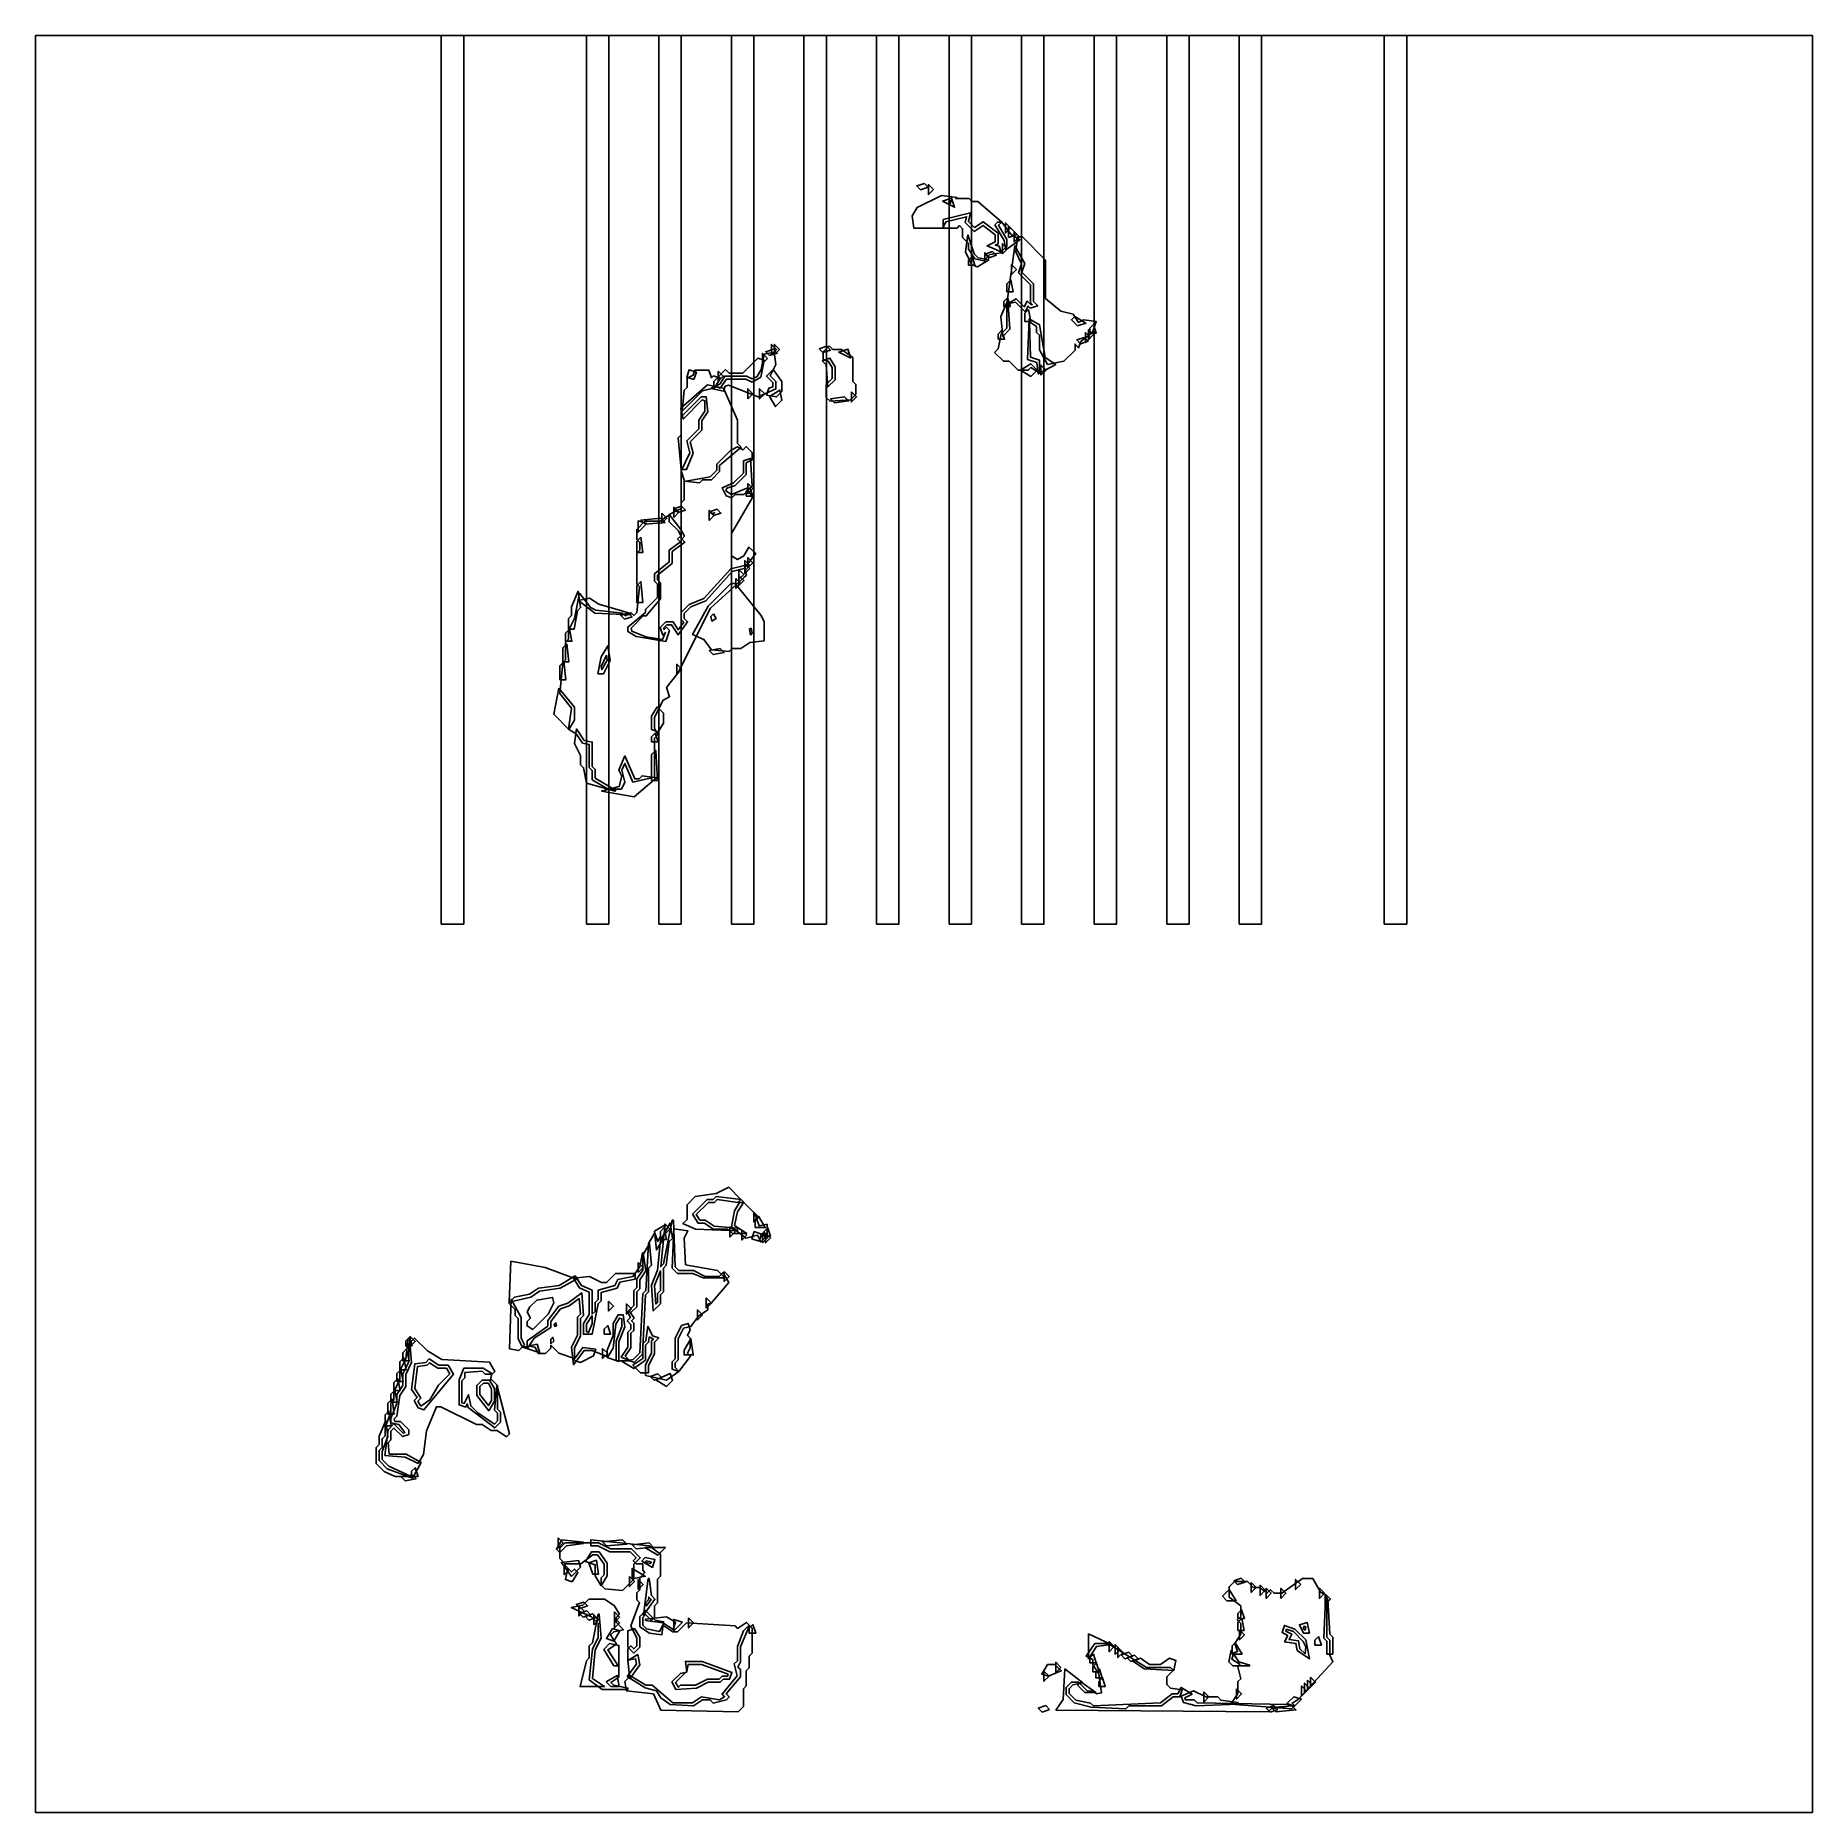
# Model space of a CAD drawing. Header units: millimetres. Extents: x 0 to 283, y 0 to 283.
import ezdxf

# ---------------------------------------------------------------- set-up
doc = ezdxf.new("R2010")
doc.units = ezdxf.units.MM
for name, color, linetype in [('CUT_OUTLINE', 5, 'Continuous'), ('CUT_SLOT', 1, 'Continuous'), ('ENG_D', 3, 'Continuous'), ('ENG_K', 2, 'Continuous'), ('ENG_L', 4, 'Continuous')]:
    doc.layers.add(name, color=color, linetype=linetype)

msp = doc.modelspace()

# ---------------------------------------------------------------- linework, layer by layer
at = {"layer": 'CUT_OUTLINE'}
msp.add_lwpolyline([(0, 0), (282.84, 0), (282.84, 282.84), (0, 282.84), (0, 0)], close=True, dxfattribs=at)
at = {"layer": 'CUT_SLOT'}
for points in [[(64.58, 141.42), (68.15, 141.42), (68.15, 282.84), (64.58, 282.84), (64.58, 141.42)], [(87.68, 141.42), (91.24, 141.42), (91.24, 282.84), (87.68, 282.84), (87.68, 141.42)], [(99.22, 141.42), (102.79, 141.42), (102.79, 282.84), (99.22, 282.84), (99.22, 141.42)], [(110.77, 141.42), (114.34, 141.42), (114.34, 282.84), (110.77, 282.84), (110.77, 141.42)], [(122.32, 141.42), (125.88, 141.42), (125.88, 282.84), (122.32, 282.84), (122.32, 141.42)], [(133.87, 141.42), (137.43, 141.42), (137.43, 282.84), (133.87, 282.84), (133.87, 141.42)], [(145.41, 141.42), (148.98, 141.42), (148.98, 282.84), (145.41, 282.84), (145.41, 141.42)], [(156.96, 141.42), (160.52, 141.42), (160.52, 282.84), (156.96, 282.84), (156.96, 141.42)], [(168.51, 141.42), (172.07, 141.42), (172.07, 282.84), (168.51, 282.84), (168.51, 141.42)], [(180.05, 141.42), (183.62, 141.42), (183.62, 282.84), (180.05, 282.84), (180.05, 141.42)], [(191.6, 141.42), (195.16, 141.42), (195.16, 282.84), (191.6, 282.84), (191.6, 141.42)], [(214.69, 141.42), (218.26, 141.42), (218.26, 282.84), (214.69, 282.84), (214.69, 141.42)]]:
    msp.add_lwpolyline(points, close=True, dxfattribs=at)
at = {"layer": 'ENG_D'}
for points in [[(144.34, 256.49), (145.81, 256.98), (146.3, 255.51), (144.34, 256.49)], [(147.55, 250.69), (147.55, 252.1), (147.08, 252.58), (146.7, 252.2), (144.49, 252.2), (144.49, 253.56), (148.8, 254.64), (148.51, 253.22), (149.47, 252.27), (150.86, 253.2), (153.21, 251.37), (153.21, 249.7), (152.75, 249.47), (153.39, 249.34), (153.76, 248.24), (151.9, 247.97), (150.93, 247), (149.53, 247.28), (148.49, 248.83), (148.49, 249.75), (147.55, 250.69)], [(152.67, 252.71), (153.11, 253.14), (153.8, 253.14), (155.25, 251.2), (156.7, 250.33), (154.46, 248.73), (154.16, 250.23), (152.67, 252.71)], [(153.91, 248.1), (153.91, 249.71), (154.72, 248.9), (153.91, 248.1)], [(158.86, 243.34), (158.86, 240.51), (159.54, 239.84), (158.33, 239.44), (157.99, 239.78), (157.51, 238.84), (155.96, 240.4), (154.58, 240.12), (155.9, 249.39), (157.47, 246.57), (157.01, 245.19), (158.86, 243.34)], [(148.49, 246.31), (148.49, 247.11), (149.07, 247.69), (149.53, 246.31), (148.49, 246.31)], [(154.79, 240.7), (155.1, 236.08), (153.96, 234.94), (153.67, 238.1), (154.79, 240.7)], [(158.07, 239.24), (158.44, 237.35), (157.45, 237.35), (157.45, 238.63), (158.07, 239.24)], [(159.78, 236.79), (160.73, 231.6), (162.38, 230.5), (159.62, 228.97), (159.36, 230.81), (157.91, 231.29), (158.17, 237.76), (159.78, 236.79)], [(165.87, 236.61), (164.89, 237.59), (165.43, 238.12), (167.2, 237.05), (165.87, 236.61)], [(153.21, 234.52), (153.21, 235.33), (153.78, 235.9), (154.24, 234.52), (153.21, 234.52)], [(166.94, 234.79), (167.55, 234.19), (166.34, 233.78), (165.73, 234.39), (166.94, 234.79)], [(167.11, 233.95), (167.11, 235.56), (167.92, 234.76), (167.11, 233.95)], [(168.39, 235.23), (167.58, 234.43), (167.58, 236.04), (168.39, 235.23)], [(167.82, 235.47), (167.82, 236.27), (168.39, 236.85), (168.85, 235.47), (167.82, 235.47)], [(116.53, 231.46), (115.73, 230.65), (115.73, 232.26), (116.53, 231.46)], [(116.84, 231.9), (116.24, 232.51), (117.44, 232.91), (118.05, 232.3), (116.84, 231.9)], [(117.62, 232.07), (117.62, 233.68), (118.42, 232.87), (117.62, 232.07)], [(126.34, 233.44), (126.91, 232.87), (128.3, 232.87), (130.11, 231.58), (130.11, 227.79), (130.58, 227.31), (130.58, 225.71), (129.74, 224.87), (126.48, 224.62), (125.87, 225.23), (125.87, 227.31), (126.81, 228.26), (126.81, 229.98), (126.18, 231.03), (125.39, 231.29), (125.39, 232.5), (126.34, 233.44)], [(104.8, 228.1), (103.65, 228.48), (104.03, 229.64), (105.19, 229.25), (104.8, 228.1)], [(114.09, 227.66), (113.08, 228.16), (109.96, 228.16), (108.99, 226.7), (107.95, 227.05), (107.95, 227.79), (109.84, 229.67), (110.41, 229.1), (112.57, 229.1), (114.96, 231.49), (116, 231.15), (115.47, 228.48), (114.09, 227.66)], [(117.38, 227.59), (116.34, 228.63), (117.41, 229.7), (118.79, 227.76), (118.79, 226.18), (117.93, 225.31), (116.36, 225.62), (116.72, 226.7), (117.38, 226.92), (117.38, 227.59)], [(159.43, 229.57), (158.43, 228.57), (156.76, 229.57), (158.43, 230.58), (159.43, 229.57)], [(105.59, 220.24), (105.59, 221.63), (106.54, 223.05), (106.54, 224.69), (106.13, 224.83), (103.09, 221.79), (102.74, 223.53), (106.94, 227.24), (109.53, 226.72), (111.72, 221.61), (111.72, 217.89), (112.31, 217.3), (108.89, 214.38), (108.89, 213.45), (107.58, 212.13), (106.16, 212.13), (105.68, 211.65), (103.3, 211.91), (102.75, 213.56), (104.17, 216.4), (103.68, 218.33), (105.59, 220.24)], [(113.37, 225), (113.37, 226.61), (114.18, 225.8), (113.37, 225)], [(116.06, 225.8), (115.26, 225), (115.26, 226.61), (116.06, 225.8)], [(114.09, 211.1), (112.76, 209.78), (111.35, 209.78), (110.84, 209.27), (109.91, 209.58), (109.28, 210.84), (111.12, 211.62), (112.67, 213.17), (112.67, 215.13), (113.83, 215.52), (114.09, 211.1)], [(113.71, 210.92), (114.17, 209.54), (113.14, 209.54), (113.14, 210.34), (113.71, 210.92)], [(100.3, 187.88), (99.83, 187.42), (99.43, 188.63), (100.31, 189.5), (101.48, 189.5), (102.3, 188.27), (103.17, 189.48), (102.77, 189.88), (102.77, 191.02), (104.05, 192.3), (106.4, 193.24), (110.65, 197.97), (112.85, 198.51), (113.16, 196.97), (112.76, 196.58), (112.77, 196.57), (107.44, 191.72), (102.26, 181.36), (100.44, 179.09), (100.93, 177.6), (99.88, 177.07), (98.52, 174.36), (98.52, 172.59), (99.05, 171.54), (98.52, 171.02), (98.52, 164.8), (95.08, 164.01), (93.81, 166.99), (93.35, 165.91), (93.82, 164.02), (93.25, 162.87), (91.15, 162.87), (88.62, 164.39), (88.62, 165.84), (88.15, 166.31), (88.15, 169.98), (87.07, 170.2), (86.1, 171.65), (84.83, 172.41), (85.31, 175.77), (83.43, 178.12), (83.92, 183.01), (84.38, 183.47), (84.38, 186.3), (84.85, 186.77), (84.85, 188.15), (85.81, 190.05), (86.61, 194.07), (88.31, 191.81), (89.16, 191.38), (93.45, 190.91), (93.86, 190.5), (94.8, 190.97), (95.22, 190.55), (95.71, 191.03), (96.16, 195.07), (95.7, 195.54), (95.7, 200.44), (96.17, 200.92), (96.17, 202.13), (95.7, 202.61), (95.7, 204.22), (97.01, 205.53), (99.39, 205.53), (100.93, 206.56), (102.73, 204.24), (103.29, 203.13), (102.86, 202.7), (103.36, 202.21), (101.35, 200.7), (101.35, 198.82), (98.99, 196.93), (98.99, 196.2), (99.47, 195.73), (99.47, 193.19), (97.22, 190.45), (96.74, 190.45), (94.79, 188.5), (94.94, 188.03), (97.17, 187.14), (99.79, 186.7), (100.3, 187.88)], [(101.59, 206.14), (101.59, 207.75), (102.39, 206.95), (101.59, 206.14)], [(102.23, 206.91), (101.62, 207.52), (102.83, 207.92), (103.44, 207.31), (102.23, 206.91)], [(107.24, 207.28), (108.05, 206.48), (107.24, 205.67), (107.24, 207.28)], [(107.28, 207.05), (108.49, 207.45), (109.1, 206.84), (107.89, 206.44), (107.28, 207.05)], [(112.9, 197.66), (112.9, 199.27), (113.71, 198.46), (112.9, 197.66)], [(114.18, 198.93), (113.37, 198.13), (113.37, 199.74), (114.18, 198.93)], [(90.86, 184.19), (90.05, 182.41), (90.14, 181.93), (90.97, 183.42), (90.86, 184.19)], [(108.97, 185.28), (109.61, 184.65), (107.87, 184.3), (107.24, 184.94), (108.97, 185.28)], [(112.73, 97.14), (111.71, 95.6), (111.28, 93.45), (113.21, 92.16), (110.92, 92.16), (110.21, 92.87), (107.88, 92.87), (106.47, 93.81), (105.46, 93.81), (104.59, 95.26), (106.91, 97.58), (107.85, 97.58), (108.34, 98.06), (112.3, 97.57), (112.73, 97.14)], [(97.69, 75.7), (97.57, 74.84), (97.11, 74.38), (97.11, 72), (95.23, 70.66), (93.4, 71.77), (95.11, 72.11), (96.17, 73.17), (96.64, 82.6), (97.12, 83.07), (97.58, 90.58), (98.59, 92.25), (99.04, 90.89), (99.4, 91.61), (99.95, 91.07), (99.53, 86.9), (99.96, 87.33), (101.35, 94.29), (101.54, 94.27), (101.82, 86.84), (102.39, 86.27), (104.71, 86.27), (106.59, 85.32), (108.8, 85.32), (109.41, 85.94), (110.36, 84.36), (107.62, 81.11), (107.01, 80.91), (107.01, 80.01), (105.53, 79.02), (104.32, 77.33), (103.16, 77.1), (102.29, 75.37), (102.29, 72.03), (101.82, 71.56), (101.82, 70.81), (102.42, 70.21), (100.46, 68.81), (97.11, 69.58), (97.11, 71.24), (98.05, 73.12), (98.05, 75.05), (98.36, 75.36), (97.69, 75.7)], [(100.98, 92.87), (100.17, 92.06), (100.17, 93.67), (100.98, 92.87)], [(114.32, 93.95), (114.32, 95.56), (115.12, 94.75), (114.32, 93.95)], [(114.55, 93.1), (114.55, 94.38), (115.07, 94.9), (116.15, 93.1), (114.55, 93.1)], [(100.46, 91.22), (99.47, 91.22), (99.47, 92.49), (100.08, 93.11), (100.46, 91.22)], [(113.23, 91.92), (112.43, 91.12), (112.43, 92.73), (113.23, 91.92)], [(115.56, 92.07), (115.17, 90.92), (114.02, 91.3), (114.4, 92.46), (115.56, 92.07)], [(115.73, 90.65), (115.73, 92.26), (116.53, 91.45), (115.73, 90.65)], [(117, 91.69), (115.97, 91.69), (115.97, 92.49), (116.54, 93.07), (117, 91.69)], [(88.62, 79.29), (89.1, 79.76), (89.1, 81.18), (89.57, 81.65), (89.57, 83.15), (92.23, 83.87), (92.71, 84.83), (95.09, 85.3), (96.18, 86.83), (96.63, 89.1), (96.71, 89.09), (97.12, 86.21), (96.17, 84.78), (96.17, 83.34), (95.7, 82.87), (95.7, 80.51), (94.75, 79.57), (94.62, 79.7), (95.29, 78.69), (94.85, 78.25), (95.22, 77.88), (95.22, 76.74), (94.75, 76.27), (94.75, 73.94), (93.88, 72.63), (94.61, 71.89), (92.4, 71.89), (92.4, 75), (93.34, 77.36), (93.34, 78.55), (92.97, 78.68), (92.39, 77.7), (91.92, 73.93), (91.08, 72.54), (88.58, 73.54), (87.33, 73.54), (85.63, 71.27), (85.32, 74.05), (86.27, 75.95), (86.27, 78.82), (86.73, 79.29), (86.54, 81.81), (84.96, 80.63), (83.58, 80.17), (82.02, 78.17), (82.02, 77.18), (79.36, 75.49), (78.35, 73.97), (77.38, 74.29), (76.84, 75.37), (76.84, 78.63), (76.37, 79.1), (76.37, 80.04), (75.33, 81.08), (76.25, 82.01), (78.63, 82.48), (80.05, 83.43), (83.36, 83.9), (85.87, 85.41), (86.9, 83.86), (88.62, 83.12), (88.62, 79.29)], [(99.47, 86.26), (99.46, 86.21), (98.53, 83.87), (98.72, 80.91), (98.99, 81.18), (98.99, 82.59), (99.47, 83.06), (99.47, 86.26)], [(78.68, 80.47), (78.28, 79.67), (78.78, 78.68), (78.25, 78.16), (78.25, 77.44), (79.16, 76.9), (81.59, 79.34), (82.48, 81.11), (82.31, 81.99), (79.78, 81.57), (78.68, 80.47)], [(88.62, 79.12), (87.68, 77.71), (87.68, 76.54), (88.02, 76.42), (88.62, 77.83), (88.62, 79.12)], [(57.5, 63.06), (57.07, 62.63), (57.21, 62.23), (58.08, 62.23), (59.4, 60.91), (59.4, 60.17), (58.39, 59.83), (57.04, 61.18), (56.57, 60.71), (56.57, 59.3), (56.11, 58.84), (56.31, 57.04), (58.99, 57.04), (61.37, 55.72), (59.98, 53.21), (55.97, 54.72), (54.68, 56), (54.68, 57.61), (55.15, 58.08), (55.15, 59.49), (55.63, 59.97), (55.63, 61.33), (56.57, 63.69), (56.57, 65.15), (57.04, 65.62), (57.04, 67), (57.98, 68.88), (57.98, 70.29), (58.93, 72.19), (59.29, 75.43), (59.53, 75.42), (59.87, 71.61), (58.93, 69.71), (58.93, 67.81), (57.97, 66.38), (57.5, 63.06)], [(59.63, 74.15), (59.63, 75.76), (60.44, 74.95), (59.63, 74.15)], [(77.57, 74.07), (79.83, 74.52), (80.28, 73.17), (77.57, 74.07)], [(103.24, 73.6), (104.32, 75.41), (104.69, 72.83), (103.24, 72.83), (103.24, 73.6)], [(65.66, 71.18), (66.52, 69.75), (61.83, 64.07), (60.88, 64.39), (60.29, 65.57), (60.74, 66.03), (59.86, 67.35), (60.36, 71.39), (62.11, 71.64), (62.67, 72.19), (64.18, 71.18), (65.66, 71.18)], [(72.39, 68.72), (72.6, 68.92), (73.54, 67.98), (73.54, 64.21), (74.01, 63.74), (74.01, 62.13), (73.09, 61.21), (68.85, 64.45), (68.73, 65.04), (68.47, 64.53), (67.41, 64.88), (67.41, 68.87), (68.2, 70.71), (71.25, 70.71), (72.62, 69.88), (72.39, 68.72)], [(71.28, 68.35), (70.71, 67.78), (70.71, 66.55), (72.1, 64.76), (72.6, 65.59), (72.6, 67.36), (72.1, 68.35), (71.28, 68.35)], [(83.44, 41.39), (82.91, 41.92), (83.79, 43.38), (87.21, 43), (87.21, 42.83), (84.49, 42.44), (83.44, 41.39)], [(96.64, 39.6), (95.6, 39.6), (95.13, 40.07), (95.6, 40.54), (94.65, 41.48), (91.4, 41.48), (89.51, 42.43), (88.39, 42.43), (88.39, 43.4), (97.67, 42.42), (99.47, 41.13), (99.47, 37.61), (98.99, 37.14), (98.99, 33.37), (98.52, 32.9), (98.52, 31.02), (98.05, 30.54), (97.11, 31.49), (96.64, 31.02), (96.64, 29.8), (97.23, 29.21), (99.34, 28.79), (99.85, 29.81), (101.42, 28.76), (102.2, 28.76), (103.62, 30.18), (111.36, 29.69), (111.75, 29.29), (113.17, 30.24), (113.65, 29.75), (112.19, 26.35), (112.19, 23.99), (111.77, 23.15), (112.19, 22.73), (112.19, 21.6), (109.92, 18.87), (110.41, 18.38), (109.96, 17.94), (107.88, 17.42), (107.38, 17.91), (106.14, 17.91), (104.72, 16.97), (101.04, 17.21), (99.53, 18.22), (98.84, 19.36), (97.02, 19.82), (94.18, 21.62), (95.68, 23.63), (95.51, 24.47), (94.28, 24.23), (94.28, 26.02), (94.75, 26.5), (95.22, 26.02), (95.7, 26.5), (95.7, 27.76), (94.73, 29.69), (96.13, 33.41), (95.7, 33.84), (95.7, 34.98), (96.17, 35.45), (96.17, 37.34), (97.01, 38.18), (96.64, 38.56), (96.64, 39.6)], [(85.29, 37.58), (83.72, 39.79), (86.43, 40.09), (86.77, 39.06), (85.29, 37.58)], [(87.56, 39.94), (88.49, 41.48), (89.69, 41.48), (90.98, 39.67), (90.98, 37.65), (90.04, 36.08), (89.1, 37.65), (89.1, 39.43), (87.56, 39.94)], [(96.96, 39.82), (97.89, 39.63), (97.98, 39.89), (97.19, 40.05), (96.96, 39.82)], [(94.52, 37.57), (95.32, 36.77), (94.52, 35.96), (94.52, 37.57)], [(94.99, 37.19), (94.99, 38.84), (97.05, 37.6), (94.99, 37.19)], [(200.97, 17.96), (200.02, 17.4), (200.44, 16.97), (199.97, 16.49), (190.26, 17.24), (191.39, 18.93), (191.39, 20.84), (191.84, 21.29), (191.36, 23.17), (191.73, 23.53), (190.4, 24.42), (190.73, 25.41), (191.33, 25.6), (190.89, 26.9), (191.86, 28.36), (191.86, 30.07), (191.29, 30.64), (191.86, 31.21), (191.86, 32.88), (189.98, 34.29), (189.98, 35.92), (190.82, 36.77), (192.9, 36.77), (193.84, 35.83), (194.76, 35.83), (196.07, 34.95), (196.58, 35.45), (197.14, 34.88), (198.39, 34.88), (201.69, 37.24), (203.31, 37.24), (204.52, 35.06), (205.53, 34.56), (205.53, 27.91), (206, 27.44), (206, 25.04), (206.52, 24), (200.97, 17.96)], [(97.13, 33.39), (97.23, 32.87), (97.98, 33.92), (97.62, 34.28), (97.57, 33.83), (97.13, 33.39)], [(92.87, 21.56), (91.59, 20.71), (92.04, 20.25), (94.29, 19.8), (94.26, 19.56), (90.2, 19.56), (88.14, 21.1), (88.63, 25.99), (89.57, 27.87), (89.57, 30.07), (88.49, 31.15), (85.27, 32.61), (87.09, 32.98), (88.06, 33.94), (90.58, 33.94), (92.1, 32.93), (92.93, 31.55), (92.4, 31.02), (92.4, 30.27), (93.58, 29.08), (92.04, 28.77), (91.52, 28.25), (92.49, 26.8), (91.07, 25.86), (92.87, 23.17), (92.87, 21.56)], [(99.85, 30.18), (97.11, 30.57), (97.11, 30.75), (100.46, 31.12), (101.87, 30.27), (101.48, 29.1), (99.85, 30.18)], [(114.18, 29.9), (114.64, 28.52), (113.61, 28.52), (113.61, 29.32), (114.18, 29.9)], [(199.08, 29.16), (198.99, 28.88), (199.96, 28.39), (199.53, 27.53), (201.02, 27.32), (201.27, 26.04), (202.07, 25.25), (202.22, 26.36), (201.8, 27.2), (200.22, 28.79), (199.08, 29.16)], [(202.2, 29.54), (201.91, 29.64), (201.8, 29.29), (202.09, 29), (202.2, 29.54)], [(168.64, 26.87), (170.72, 26.87), (176.84, 23.1), (180.65, 23.1), (181.12, 22.63), (180.08, 21.59), (180.08, 20.37), (180.66, 19.79), (182.51, 19.52), (182.13, 18.38), (181.1, 18.38), (179.21, 16.97), (174.05, 16.97), (173.57, 16.49), (168.02, 16.74), (165.34, 17.47), (164.05, 18.76), (164.05, 19.9), (164.89, 20.74), (166.03, 20.74), (167.45, 19.33), (168.39, 19.33), (168.84, 18.88), (169.68, 19.04), (169.24, 22.07), (168.29, 23.5), (168.29, 24.37), (167.23, 24.9), (168.64, 26.87)], [(110.25, 22.01), (106.02, 23.57), (103.9, 23.57), (103.69, 22.51), (101.88, 20.71), (102.34, 19.94), (102.67, 20.27), (105.07, 20.27), (106.95, 21.21), (108.8, 21.21), (109.27, 21.68), (110.14, 21.68), (110.25, 22.01)], [(162.4, 22.29), (162.4, 23.9), (163.2, 23.1), (162.4, 22.29)], [(160.51, 22.49), (161.32, 21.68), (160.51, 20.88), (160.51, 22.49)], [(188.67, 17.9), (191.4, 17.51), (191.38, 17.26), (184.77, 16.97), (182.72, 17.48), (182.38, 18.52), (184.33, 19.35), (186.26, 18.38), (188.19, 18.38), (188.67, 17.9)], [(197.72, 16.4), (196.51, 15.99), (195.9, 16.6), (197.11, 17), (197.72, 16.4)]]:
    msp.add_lwpolyline(points, close=True, dxfattribs=at)
at = {"layer": 'ENG_K'}
for points in [[(141.49, 259.31), (142.09, 258.7), (140.89, 258.3), (140.28, 258.9), (141.49, 259.31)], [(142.93, 258.33), (142.13, 257.52), (142.13, 259.13), (142.93, 258.33)], [(149.41, 248.09), (150.02, 247.47), (151.73, 247.13), (149.93, 246.05), (149.03, 246.35), (148.01, 248.39), (148.4, 251.1), (149.41, 248.09)], [(151.09, 248.29), (151.89, 247.49), (151.09, 246.68), (151.09, 248.29)], [(152.94, 247.86), (151.73, 247.45), (151.12, 248.06), (152.33, 248.46), (152.94, 247.86)], [(155.33, 246.41), (156.13, 245.6), (155.33, 244.8), (155.33, 246.41)], [(155.62, 242.07), (154.62, 242.07), (154.62, 243.34), (155.24, 243.96), (155.62, 242.07)], [(155.18, 239.71), (154.15, 239.71), (154.15, 240.51), (154.72, 241.09), (155.18, 239.71)], [(117.14, 232.07), (117.14, 233.68), (117.95, 232.87), (117.14, 232.07)], [(124.72, 232.98), (125.93, 233.38), (126.54, 232.77), (125.33, 232.37), (124.72, 232.98)], [(129.8, 231.47), (127.84, 232.45), (129.31, 232.94), (129.8, 231.47)], [(160.04, 228.77), (160.04, 230.38), (160.85, 229.57), (160.04, 228.77)], [(116.82, 225.41), (118.49, 226.41), (118.81, 224.78), (117.8, 223.77), (116.82, 225.41)], [(106.07, 220.05), (104.21, 218.19), (104.66, 216.36), (103.63, 213.78), (102.79, 213.78), (102.28, 218.82), (102.77, 219.3), (102.77, 222.13), (105.97, 225.33), (106.75, 225.33), (107.02, 222.92), (106.07, 221.49), (106.07, 220.05)], [(127.2, 224.37), (126.54, 225.03), (128.78, 225.35), (129.43, 224.69), (127.2, 224.37)], [(129.87, 226.14), (130.68, 225.33), (129.87, 224.53), (129.87, 226.14)], [(99.7, 206.81), (100.51, 206), (99.7, 205.2), (99.7, 206.81)], [(97.31, 205.16), (95.93, 203.78), (95.93, 205.62), (97.31, 205.16)], [(100.22, 205.34), (97.02, 205.05), (96.35, 205.72), (99.55, 206.01), (100.22, 205.34)], [(96.33, 202.97), (96.67, 200.58), (95.7, 200.58), (95.7, 202.33), (96.33, 202.97)], [(113.71, 197.99), (112.9, 197.19), (112.9, 198.79), (113.71, 197.99)], [(96.66, 192.57), (95.7, 192.57), (95.7, 195.26), (96.36, 195.92), (96.66, 192.57)], [(112.76, 197.05), (111.96, 196.24), (111.96, 197.85), (112.76, 197.05)], [(86.42, 192.93), (88.2, 193.29), (89.67, 192.31), (94.75, 190.82), (94.72, 190.62), (89.01, 190.92), (86.42, 192.93)], [(93.75, 189.94), (93.14, 190.55), (94.34, 190.95), (94.95, 190.34), (93.75, 189.94)], [(90.05, 183.93), (91.12, 185.72), (91.46, 183.34), (90.42, 181.26), (89.52, 181.26), (90.05, 183.93)], [(87.71, 163.86), (87.23, 166.29), (86.74, 166.78), (86.74, 168.24), (85.79, 170.14), (86.12, 172.47), (87.35, 170.62), (88.62, 170.37), (88.62, 166.5), (89.1, 166.03), (89.1, 164.65), (92.33, 162.71), (92.27, 162.56), (87.71, 163.86)], [(93.32, 164.96), (92.84, 165.93), (93.81, 168.18), (95.38, 164.52), (96.07, 164.52), (96.55, 165.01), (98.84, 164.68), (95.29, 161.68), (90.09, 162.59), (92.91, 163.3), (93.32, 164.96)], [(105.73, 94.28), (106.61, 94.28), (108.03, 93.33), (111.73, 93), (111.71, 92.58), (105.07, 92.87), (103.06, 93.73), (103.71, 94.38), (103.71, 96.74), (105.01, 98.04), (108.35, 98.52), (110.36, 99.52), (112.29, 97.58), (111.81, 97.1), (108.51, 97.57), (108.05, 97.11), (107.11, 97.11), (105.18, 95.19), (105.73, 94.28)], [(98.51, 92.52), (100.24, 93.56), (99.93, 91.37), (98.84, 89.55), (98.51, 92.52)], [(109.7, 85.09), (106.25, 85.09), (104.6, 85.8), (102.2, 85.8), (101.35, 86.64), (101.6, 92.9), (103.83, 92.58), (103.24, 91.4), (103.46, 87.17), (108.54, 86.25), (109.7, 85.09)], [(110.54, 91.59), (110.54, 93.2), (111.35, 92.4), (110.54, 91.59)], [(116.2, 92.26), (117.01, 91.45), (116.2, 90.65), (116.2, 92.26)], [(90.09, 84.38), (90.88, 84.38), (92.3, 85.8), (95.46, 85.8), (95.46, 84.9), (93.03, 84.41), (92.56, 83.47), (90.04, 82.79), (90.04, 81.46), (89.55, 80.97), (88.58, 76.13), (87.21, 76.13), (87.21, 77.85), (88.15, 79.27), (88.15, 82.81), (86.58, 83.49), (85.64, 85.05), (88.2, 85.33), (90.09, 84.38)], [(95.93, 85.93), (95.93, 87.54), (96.74, 86.74), (95.93, 85.93)], [(109.6, 86.13), (110.41, 85.32), (109.6, 84.52), (109.6, 86.13)], [(77.31, 78.79), (77.31, 75.48), (77.83, 74.44), (76.92, 73.52), (75.42, 73.82), (75.69, 81.7), (77.31, 78.79)], [(91.22, 81.41), (92.02, 80.61), (91.22, 79.81), (91.22, 81.41)], [(106.16, 79.2), (105.36, 78.39), (105.36, 80), (106.16, 79.2)], [(106.77, 80.28), (106.77, 81.89), (107.58, 81.08), (106.77, 80.28)], [(90.51, 76.13), (90.51, 76.94), (91.08, 77.51), (91.54, 76.13), (90.51, 76.13)], [(97.45, 77.38), (98.22, 75.85), (99.2, 75.53), (98.52, 74.86), (98.52, 73.01), (97.58, 71.13), (97.58, 70), (96.3, 70), (95.09, 71.22), (96.64, 72.25), (96.64, 74.58), (97.12, 75.06), (97.45, 77.38)], [(73.54, 62.32), (73.54, 63.54), (73.06, 64.02), (73.41, 67.88), (73.48, 67.88), (75.45, 60.27), (74.98, 59.8), (73.47, 60.81), (72.52, 60.81), (71.11, 61.75), (70.18, 61.75), (64.53, 64.58), (63.8, 64.58), (62.22, 60.75), (61.75, 56.96), (60.9, 55.55), (58.86, 56.57), (55.6, 56.82), (56.11, 60.92), (57.04, 61.85), (58.52, 60.37), (58.78, 60.46), (57.85, 61.78), (56.57, 62.03), (56.57, 62.74), (57.51, 65.1), (57.51, 66.54), (58.45, 67.95), (58.45, 69.82), (59.4, 71.71), (59.4, 74.58), (60.34, 75.52), (62.37, 73.49), (64.65, 72.12), (72.26, 71.65), (73.13, 70.2), (72.69, 69.77), (71.56, 69.77), (71.09, 70.23), (68.35, 70.02), (68.35, 69.2), (67.88, 68.73), (67.88, 65.22), (68.23, 65.11), (68.92, 66.48), (69.28, 64.7), (70.39, 63.59), (73.04, 61.82), (73.54, 62.32)], [(88.82, 72.66), (86.76, 71.63), (85.65, 72), (87.1, 74.03), (89.17, 73.73), (88.82, 72.66)], [(90.27, 73.87), (91.08, 73.07), (90.27, 72.26), (90.27, 73.87)], [(60.79, 70.97), (60.35, 67.47), (61.35, 65.97), (60.87, 65.49), (61.35, 64.69), (62.76, 65.69), (64.16, 68.03), (65.94, 69.8), (65.39, 70.71), (64.04, 70.71), (62.73, 71.59), (62.34, 71.2), (60.79, 70.97)], [(99.67, 69.19), (98.46, 68.79), (97.85, 69.4), (99.06, 69.8), (99.67, 69.19)], [(100.45, 67.82), (98.71, 68.86), (101.02, 69.85), (101.39, 68.76), (100.45, 67.82)], [(83.2, 43.7), (84.01, 42.9), (83.2, 42.09), (83.2, 43.7)], [(93.43, 43.38), (94.1, 42.71), (90.89, 42.42), (90.22, 43.09), (93.43, 43.38)], [(97.67, 42.91), (98.33, 42.25), (95.61, 41.94), (94.95, 42.61), (97.67, 42.91)], [(89.6, 37.95), (88.69, 37.95), (88.09, 39.75), (89.29, 40.15), (89.6, 37.95)], [(96.97, 42.19), (100.27, 42.19), (99.03, 40.95), (96.97, 42.19)], [(84.95, 38.66), (84.15, 37.85), (84.15, 39.46), (84.95, 38.66)], [(85.43, 36.72), (84.35, 37.08), (84.71, 38.9), (85.32, 38.28), (85.8, 38.75), (86.33, 38.22), (85.43, 36.72)], [(95.93, 35.49), (95.93, 37.1), (96.74, 36.3), (95.93, 35.49)], [(190.72, 36.87), (191.93, 37.27), (192.53, 36.67), (191.33, 36.26), (190.72, 36.87)], [(201.39, 36.3), (200.58, 35.49), (200.58, 37.1), (201.39, 36.3)], [(190.02, 35.5), (191.1, 33.71), (189.64, 33.71), (188.94, 34.41), (190.02, 35.5)], [(193.51, 36.63), (194.32, 35.83), (193.51, 35.02), (193.51, 36.63)], [(195.73, 35.36), (194.93, 34.55), (194.93, 36.16), (195.73, 35.36)], [(195.87, 35.69), (196.67, 34.88), (195.87, 34.08), (195.87, 35.69)], [(198.23, 34.08), (198.23, 35.69), (199.03, 34.88), (198.23, 34.08)], [(205.16, 34.88), (204.35, 34.08), (204.35, 35.69), (205.16, 34.88)], [(87.31, 32.06), (86.5, 31.25), (86.5, 32.86), (87.31, 32.06)], [(86.54, 31.69), (87.74, 32.09), (88.35, 31.48), (87.15, 31.08), (86.54, 31.69)], [(88.64, 26.99), (89.56, 31.59), (89.7, 31.58), (90.04, 27.77), (89.09, 25.86), (88.64, 21.33), (90.58, 20.03), (86.67, 20.03), (87.7, 24.16), (88.15, 24.61), (88.15, 26.5), (88.64, 26.99)], [(89.3, 31.01), (88.09, 30.61), (87.48, 31.22), (88.69, 31.62), (89.3, 31.01)], [(88.86, 29.84), (88.86, 31.45), (89.66, 30.64), (88.86, 29.84)], [(191.39, 31.68), (191.96, 32.26), (192.42, 30.88), (191.39, 30.88), (191.39, 31.68)], [(108.85, 17.92), (109.69, 18.43), (109.28, 18.84), (111.7, 21.74), (111.23, 23.64), (111.72, 24.14), (111.72, 26.44), (112.7, 28.89), (113.61, 29.8), (114.08, 29.32), (114.08, 25.36), (113.61, 24.89), (113.61, 23), (113.14, 22.53), (113.14, 20.17), (112.67, 19.7), (112.67, 16.87), (111.82, 16.03), (99.55, 16.27), (98.36, 18.87), (94.08, 19.35), (93.79, 20.82), (94.72, 21.75), (97.17, 20.27), (98.14, 20.27), (101.44, 17.44), (104.58, 17.44), (106.01, 18.4), (108.85, 17.92)], [(94.28, 26.3), (94.28, 28.93), (95.33, 29.27), (96.17, 27.88), (96.17, 26.3), (95.22, 25.36), (94.28, 26.3)], [(102.97, 30.27), (101.59, 28.89), (101.59, 30.73), (102.97, 30.27)], [(103.94, 30.97), (104.75, 30.17), (103.94, 29.37), (103.94, 30.97)], [(167.58, 28.41), (171.24, 26.75), (168.9, 26.42), (167.58, 24.44), (167.58, 28.41)], [(192.01, 30.88), (192.38, 28.99), (191.39, 28.99), (191.39, 30.27), (192.01, 30.88)], [(191.63, 29.09), (192.43, 28.28), (191.63, 27.48), (191.63, 29.09)], [(171.69, 26.4), (170.88, 25.59), (170.88, 27.2), (171.69, 26.4)], [(171.83, 25.12), (171.83, 26.73), (172.63, 25.93), (171.83, 25.12)], [(173.1, 25.46), (172.3, 24.65), (172.3, 26.26), (173.1, 25.46)], [(174.01, 25.49), (174.62, 24.88), (173.41, 24.48), (172.8, 25.09), (174.01, 25.49)], [(96.18, 23.52), (94.59, 21.28), (94.27, 24.17), (95.86, 25.12), (96.18, 23.52)], [(162.43, 16.27), (163.58, 17.99), (163.84, 22.85), (166.72, 20.61), (165.11, 20.29), (164.52, 19.7), (164.52, 18.95), (165.58, 17.89), (167.94, 17.42), (168.38, 16.97), (179.05, 17.44), (180.94, 18.86), (181.82, 18.86), (182.34, 19.9), (184.1, 18.84), (182.96, 18.27), (183.07, 17.91), (184.42, 17.91), (184.89, 17.44), (199.39, 17.19), (199.41, 16.9), (196.69, 16.51), (196.2, 16.03), (162.43, 16.27)], [(168.85, 23.81), (167.82, 23.81), (167.82, 24.61), (168.39, 25.19), (168.85, 23.81)], [(168.29, 23.2), (168.87, 23.77), (169.33, 22.39), (168.29, 22.39), (168.29, 23.2)], [(169.8, 21.45), (168.76, 21.45), (168.76, 22.25), (169.34, 22.83), (169.8, 21.45)], [(175.56, 24.41), (174.36, 24.01), (173.75, 24.62), (174.95, 25.02), (175.56, 24.41)], [(179.06, 23.57), (180.51, 24.54), (181.53, 24.2), (181.21, 22.62), (176.46, 22.87), (174.6, 24.11), (175.87, 24.54), (177.32, 23.57), (179.06, 23.57)], [(165.84, 20.27), (166.38, 20.81), (168.79, 19.09), (167.02, 19.09), (165.84, 20.27)], [(169.23, 20.03), (169.23, 20.84), (169.81, 21.41), (170.27, 20.03), (169.23, 20.03)], [(202.33, 19.33), (201.53, 18.52), (201.53, 20.13), (202.33, 19.33)], [(202.8, 19.8), (202, 18.99), (202, 20.6), (202.8, 19.8)], [(202.47, 21.08), (203.27, 20.27), (202.47, 19.47), (202.47, 21.08)], [(202.94, 21.55), (203.74, 20.74), (202.94, 19.94), (202.94, 21.55)], [(161.42, 16.4), (160.21, 15.99), (159.61, 16.6), (160.81, 17), (161.42, 16.4)], [(191.15, 19.66), (191.96, 18.86), (191.15, 18.05), (191.15, 19.66)], [(201.49, 18.02), (200.41, 16.94), (199.2, 17.34), (200.28, 18.42), (201.49, 18.02)]]:
    msp.add_lwpolyline(points, close=True, dxfattribs=at)
at = {"layer": 'ENG_L'}
for points in [[(146.43, 256.92), (148.59, 256.92), (149.06, 256.44), (149.99, 256.44), (153.79, 253.16), (153.27, 252.64), (154.62, 250.38), (154.62, 249.28), (153.73, 248.39), (151.47, 249.36), (152.74, 249.99), (152.74, 251.14), (150.84, 252.62), (149.41, 251.66), (148, 253.07), (148.19, 254), (144.88, 253.18), (144.4, 252.2), (139.8, 252.2), (139.53, 254.14), (140.31, 255.45), (144.21, 257.39), (146.68, 257.04), (146.43, 256.92)], [(145.84, 256.62), (145.35, 256.38), (145.6, 256.13), (145.84, 256.62)], [(155.19, 252.2), (154.38, 251.4), (154.38, 253.01), (155.19, 252.2)], [(154.86, 250.7), (154.86, 252.53), (156.24, 251.16), (154.86, 250.7)], [(152.64, 232.4), (153.23, 232.99), (153.7, 235.35), (154.62, 236.27), (154.62, 240.08), (156.07, 240.95), (157.38, 239.64), (157.86, 240.58), (158.46, 239.98), (158.66, 240.05), (158.39, 240.32), (158.39, 243.15), (156.47, 245.07), (156.96, 246.53), (156.03, 248.39), (156.3, 250.79), (157.08, 250.79), (160.75, 247.11), (160.75, 241), (163.21, 238.98), (165.14, 238.5), (166.02, 237.18), (166.84, 237.6), (168.84, 237.31), (168.26, 235.56), (166.37, 234.14), (166.04, 233.14), (165.46, 233.72), (165.46, 232.78), (163.69, 231.01), (161.1, 230.49), (159.81, 232.81), (159.81, 235.13), (159.33, 235.6), (159.33, 236.52), (158.2, 237.27), (158.39, 231.63), (159.81, 231.16), (159.81, 229.16), (158.43, 229.98), (158.02, 229.57), (156.41, 229.57), (154.99, 230.99), (154.05, 230.99), (152.64, 232.4)], [(155.8, 251.59), (156.6, 250.79), (155.8, 249.98), (155.8, 251.59)], [(114.86, 228.58), (115.51, 229.66), (116, 232.13), (117.58, 232.45), (117.86, 230.48), (116.96, 228.68), (117.85, 227.79), (117.85, 226.59), (115.03, 225.31), (110.3, 227.2), (109.79, 227.03), (109.52, 226.24), (107.47, 226.65), (108.96, 227.4), (109.7, 228.63), (113.19, 228.63), (114.08, 228.19), (114.86, 228.58)], [(109.01, 228.29), (108.1, 226.78), (106.19, 226.3), (102.94, 223.05), (103.25, 226.38), (103.71, 226.84), (103.71, 228.31), (104.69, 228.8), (104.95, 229.57), (107.18, 229.57), (107.58, 228.36), (107.89, 228.67), (109.01, 228.29)], [(108.66, 229.44), (109.46, 228.63), (108.66, 227.83), (108.66, 229.44)], [(125.19, 231.09), (126.44, 231.51), (127.28, 230.11), (127.28, 228.06), (126.14, 226.92), (125.87, 230.41), (125.19, 231.09)], [(102.77, 207.56), (102.77, 208.46), (103.24, 208.93), (103.24, 211.86), (107.37, 212.59), (108.42, 213.64), (108.42, 214.59), (110.64, 216.8), (111.72, 217.35), (112.62, 216.9), (113.14, 217.42), (114.08, 216.47), (114.08, 215.29), (113.14, 214.81), (113.14, 212.98), (111.38, 211.22), (110.02, 210.77), (109.88, 210.35), (110.8, 209.8), (113.24, 210.78), (114.12, 209.31), (110.78, 203.58), (110.78, 200.01), (111.72, 199.44), (112.73, 200.05), (113.56, 201.43), (114.63, 200.37), (112.8, 198.02), (110.91, 197.54), (106.68, 192.84), (104.31, 191.9), (103.24, 190.82), (103.24, 190.07), (103.78, 189.53), (102.29, 187.44), (101.23, 189.03), (100.51, 189.03), (99.97, 188.5), (100.04, 188.29), (100.41, 188.66), (100.91, 188.15), (100.33, 186.41), (95.61, 187.16), (94.28, 187.96), (94.28, 188.67), (97.11, 191.03), (97.11, 191.49), (98.99, 193.37), (98.99, 195.54), (98.52, 196.01), (98.52, 197.16), (100.88, 199.05), (100.88, 200.94), (102.64, 202.26), (102.2, 202.7), (102.72, 203.22), (102.34, 203.98), (100.88, 205.43), (100.88, 206.62), (102.77, 207.56)], [(113.37, 211.52), (114.18, 210.72), (113.37, 209.91), (113.37, 211.52)], [(107.82, 206.72), (108.1, 206.89), (108.02, 206.91), (107.82, 206.72)], [(115.46, 190.58), (115.97, 189.56), (115.97, 186.47), (113.69, 186.21), (112.27, 185.26), (110.88, 185.26), (110.4, 184.78), (107.59, 185.04), (106.38, 186.72), (104.55, 187.51), (107.05, 192), (110.68, 195.63), (111.36, 195.63), (115.46, 190.58)], [(111.49, 196.44), (112.29, 195.63), (111.49, 194.83), (111.49, 196.44)], [(111.96, 195.3), (111.96, 196.91), (112.76, 196.1), (111.96, 195.3)], [(85.76, 188.33), (84.85, 188.33), (84.85, 190.07), (85.32, 190.55), (85.32, 191.91), (86.38, 194.38), (86.75, 191.78), (86.25, 191.28), (85.76, 188.33)], [(107.9, 190.77), (107.5, 190.37), (107.65, 189.64), (108.34, 190.06), (107.9, 190.77)], [(85, 188.33), (85.38, 186.44), (84.38, 186.44), (84.38, 187.72), (85, 188.33)], [(113.78, 187.41), (114.06, 187.7), (113.9, 188.49), (113.63, 188.4), (113.78, 187.41)], [(84.88, 183.14), (83.91, 183.14), (83.91, 185.36), (84.56, 186.01), (84.88, 183.14)], [(83.44, 180.31), (83.44, 182.53), (84.09, 183.18), (84.41, 180.31), (83.44, 180.31)], [(102.06, 181.16), (102.06, 182.77), (102.86, 181.96), (102.06, 181.16)], [(83.31, 178.96), (85.8, 175.92), (85.8, 173.88), (84.9, 172.39), (82.48, 174.81), (83.31, 178.96)], [(99.94, 174.99), (99.94, 173.41), (99.1, 172.01), (98.05, 172.36), (98.05, 174.48), (98.95, 175.98), (99.94, 174.99)], [(98.05, 171.22), (98.63, 171.79), (99.09, 170.41), (98.05, 170.41), (98.05, 171.22)], [(98.05, 168.39), (98.73, 169.06), (99.01, 164.28), (98.05, 164.28), (98.05, 168.39)], [(114.9, 91.89), (113.08, 91.43), (110.76, 93.24), (111.26, 95.78), (112.06, 97.11), (112.76, 97.11), (114.52, 95.35), (115.18, 93.37), (116.44, 93.63), (116.44, 91.83), (115.43, 90.82), (114.9, 91.89)], [(98.05, 83.95), (99, 86.32), (99.47, 91.05), (101.01, 93.83), (101.37, 91.37), (100.87, 90.87), (100.4, 87.1), (99.94, 86.64), (99.94, 82.87), (99.47, 82.4), (99.47, 80.98), (98.32, 79.84), (98.05, 83.95)], [(95.22, 80.71), (95.22, 83.06), (95.7, 83.54), (95.7, 84.92), (96.64, 86.34), (96.64, 88.69), (97.75, 90.54), (98.06, 87.12), (97.58, 86.64), (97.58, 82.87), (97.1, 82.39), (96.63, 72.97), (95.28, 71.61), (93.22, 72.49), (94.28, 74.08), (94.28, 76.47), (94.75, 76.94), (94.75, 77.68), (94.18, 78.25), (94.7, 78.77), (94.23, 79.71), (95.22, 80.71)], [(81.14, 86.73), (86.12, 84.9), (83.52, 83.45), (80.23, 82.98), (78.82, 82.04), (75.41, 81.25), (75.67, 87.73), (81.14, 86.73)], [(79.99, 73.07), (79.51, 74.04), (78.25, 74.29), (78.25, 75.07), (81.55, 77.43), (81.55, 78.33), (83.3, 80.58), (84.74, 81.06), (86.94, 82.71), (87.22, 79.11), (86.74, 78.63), (86.74, 75.84), (85.8, 73.95), (85.8, 72.27), (83.31, 73.1), (82.02, 74.38), (82.02, 73.91), (81.18, 73.07), (79.99, 73.07)], [(91.92, 77.85), (92.73, 79.2), (93.54, 79.2), (93.82, 77.28), (92.87, 74.91), (92.87, 71.8), (90.98, 72.43), (90.98, 73.58), (91.92, 75.94), (91.92, 77.85)], [(94.85, 80.14), (94.05, 79.33), (94.05, 80.94), (94.85, 80.14)], [(82.82, 78.01), (82.53, 77.72), (82.64, 77.37), (82.93, 77.47), (82.82, 78.01)], [(104.2, 76.82), (103.76, 75.94), (104.18, 75.52), (104.18, 73.95), (103.76, 73.11), (104.26, 72.62), (102.38, 70.2), (101.35, 70.54), (101.35, 71.75), (101.82, 72.22), (101.82, 75.48), (102.83, 77.5), (103.86, 77.84), (104.2, 76.82)], [(59.45, 71.89), (58.45, 71.89), (58.45, 73.17), (59.07, 73.78), (59.45, 71.89)], [(59.96, 74.25), (58.93, 74.25), (58.93, 75.05), (59.5, 75.63), (59.96, 74.25)], [(82.02, 74.58), (82.48, 75.03), (82.35, 75.65), (82.02, 75.33), (82.02, 74.58)], [(57.98, 70.47), (57.98, 71.75), (58.6, 72.37), (58.98, 70.47), (57.98, 70.47)], [(57.04, 68.45), (57.66, 69.07), (58.03, 67.18), (57.04, 67.18), (57.04, 68.45)], [(57.51, 68.59), (57.51, 69.87), (58.13, 70.48), (58.51, 68.59), (57.51, 68.59)], [(70.24, 66.39), (70.24, 67.98), (71.08, 68.83), (72.26, 68.83), (73.07, 67.48), (73.07, 65.46), (72.15, 63.93), (70.24, 66.39)], [(57.08, 63.4), (56.1, 63.4), (56.1, 65.15), (56.74, 65.79), (57.08, 63.4)], [(57.18, 67.18), (57.56, 65.29), (56.57, 65.29), (56.57, 66.57), (57.18, 67.18)], [(57.23, 53.5), (55.49, 54.25), (54.21, 55.53), (54.21, 58.08), (54.68, 58.55), (54.68, 59.92), (55.74, 62.38), (56.1, 59.84), (55.15, 57.47), (55.15, 56.19), (56.23, 55.12), (59.78, 53.5), (57.23, 53.5)], [(56.6, 61.52), (55.63, 61.52), (55.63, 63.27), (56.26, 63.9), (56.6, 61.52)], [(58.21, 53.41), (59.95, 53.76), (60.58, 53.12), (58.85, 52.78), (58.21, 53.41)], [(59.87, 53.5), (59.87, 54.31), (60.44, 54.88), (60.9, 53.5), (59.87, 53.5)], [(90.64, 35.6), (90.04, 36.2), (90.04, 37.34), (90.51, 37.81), (90.51, 39.52), (89.45, 41.01), (88.7, 41.01), (86.82, 39.6), (84.28, 39.6), (83.44, 40.44), (83.44, 42.05), (84.28, 42.9), (89.62, 42.9), (91.51, 41.96), (94.85, 41.96), (96.26, 40.54), (95.22, 39.5), (95.22, 37.14), (93.43, 35.35), (90.64, 35.6)], [(97.03, 40.56), (98.6, 40.25), (98.18, 39.01), (96.49, 40.02), (97.03, 40.56)], [(97.49, 37.24), (97.65, 37.24), (98.04, 34.52), (98.6, 33.97), (96.76, 31.4), (97.49, 37.24)], [(206, 28.39), (206.48, 27.91), (206.48, 25.22), (205.53, 25.22), (205.53, 27.24), (205.06, 27.72), (205.35, 33.94), (205.71, 33.94), (206, 28.39)], [(205.3, 34.75), (206.1, 33.94), (205.3, 33.14), (205.3, 34.75)], [(86.67, 32.49), (86.07, 33.1), (87.27, 33.5), (87.88, 32.9), (86.67, 32.49)], [(92.16, 30.31), (92.16, 31.92), (92.96, 31.11), (92.16, 30.31)], [(96.17, 31.21), (97.11, 32.15), (98.64, 30.62), (99.97, 30.36), (99.67, 28.25), (97.73, 28.53), (96.17, 29.57), (96.17, 31.21)], [(91.82, 29.27), (92.98, 28.89), (92.03, 27.29), (90.86, 27.68), (91.82, 29.27)], [(92.16, 30.97), (92.96, 30.17), (92.16, 29.37), (92.16, 30.97)], [(199.32, 28.18), (198.41, 28.64), (198.78, 29.76), (200.47, 29.2), (202.21, 27.46), (202.81, 24.47), (200.84, 25.79), (200.62, 26.9), (198.81, 27.15), (199.32, 28.18)], [(202.76, 28.52), (201.85, 28.52), (201.19, 29.84), (202.41, 30.24), (202.76, 28.52)], [(92.03, 23.33), (90.45, 25.96), (91.38, 26.89), (92.87, 26.59), (92.87, 23.33), (92.03, 23.33)], [(193.27, 23.43), (193.25, 23.33), (190.59, 23.33), (189.96, 23.96), (190.33, 25.82), (191.54, 24), (193.27, 23.43)], [(192.04, 25.22), (190.45, 25.22), (190.45, 26.5), (190.97, 27.01), (192.04, 25.22)], [(204.22, 28.01), (204.68, 26.63), (203.65, 26.63), (203.65, 27.44), (204.22, 28.01)], [(103.68, 22.34), (103.44, 24.04), (106.11, 24.04), (110.84, 22.3), (110.48, 21.21), (109.46, 21.21), (108.99, 20.74), (107.06, 20.74), (105.19, 19.8), (101.92, 19.55), (101.3, 20.79), (102.65, 22.14), (103.68, 22.34)], [(161.09, 23.57), (162.26, 23.57), (163.28, 22.55), (161.23, 21.67), (160.16, 22.03), (161.09, 23.57)], [(92.92, 20.03), (91.59, 20.03), (90.84, 20.79), (92.56, 21.82), (92.92, 20.03)], [(185.97, 19.19), (186.77, 18.38), (185.97, 17.58), (185.97, 19.19)], [(197.43, 16.02), (196.76, 16.69), (199.96, 16.98), (200.63, 16.31), (197.43, 16.02)]]:
    msp.add_lwpolyline(points, close=True, dxfattribs=at)

doc.saveas('drawing.dxf')
